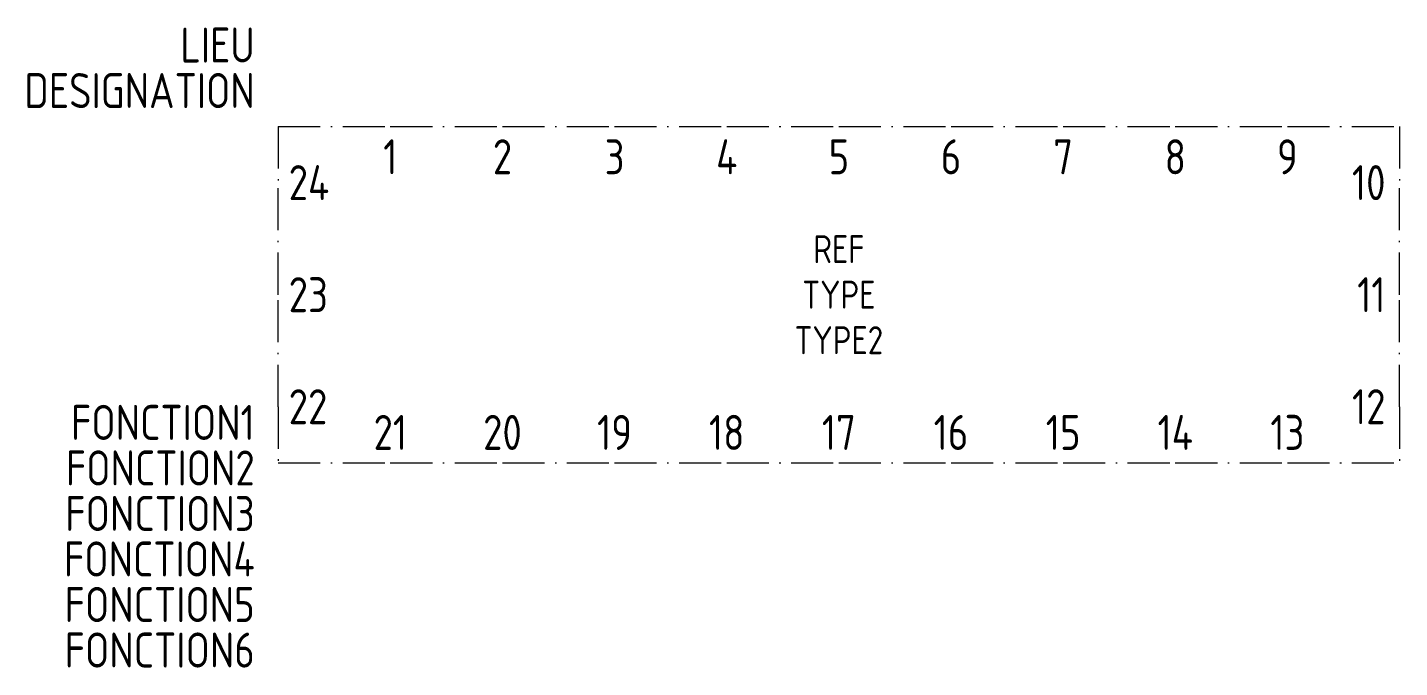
# Model space of a CAD drawing. Extents: x -1610.5 to -1512.6, y -918.2 to -872.5.
import ezdxf
from ezdxf.enums import TextEntityAlignment as Align

# ---------------------------------------------------------------- set-up
doc = ezdxf.new("R2010")
doc.units = 0
doc.linetypes.add('ACAD_ISO10W100', pattern=[18, 12, -3, 0, -3])
for name, color, linetype in [('SYMB_BOITE', 6, 'ACAD_ISO10W100'), ('SYMB_REF_CONTACT', 2, 'CONTINUOUS'), ('SYMB_TXT_CONTACT', 2, 'CONTINUOUS'), ('SYMB_TXT_NOM', 3, 'CONTINUOUS')]:
    doc.layers.add(name, color=color, linetype=linetype)
doc.styles.add('NET2_5', font='isocp.shx', dxfattribs={"width": 0.9, "height": 2.5})
doc.styles.add('NET_2', font='isocp.shx', dxfattribs={"width": 0.9, "height": 2})

msp = doc.modelspace()

# ---------------------------------------------------------------- linework, layer by layer
at = {"layer": 'SYMB_BOITE', "ltscale": 0.25}
for p, q in [((-1592.634, -879.593), (-1584.634, -879.593)), ((-1592.634, -879.593), (-1592.634, -883.593)), ((-1584.634, -879.593), (-1576.634, -879.593)), ((-1576.634, -879.593), (-1568.634, -879.593)), ((-1568.634, -879.593), (-1560.634, -879.593)), ((-1560.634, -879.593), (-1552.634, -879.593)), ((-1552.634, -879.593), (-1544.634, -879.593)), ((-1544.634, -879.593), (-1536.634, -879.593)), ((-1536.634, -879.593), (-1528.634, -879.593)), ((-1528.634, -879.593), (-1520.634, -879.593)), ((-1520.634, -879.593), (-1512.634, -879.593)), ((-1512.634, -879.593), (-1512.634, -883.593)), ((-1592.634, -891.593), (-1592.634, -883.593)), ((-1512.634, -891.593), (-1512.634, -883.593)), ((-1592.634, -899.593), (-1592.634, -891.593)), ((-1512.634, -899.593), (-1512.634, -891.593)), ((-1592.634, -899.593), (-1592.634, -903.593)), ((-1512.634, -899.593), (-1512.634, -903.593)), ((-1592.634, -903.593), (-1584.634, -903.593)), ((-1584.634, -903.593), (-1576.634, -903.593)), ((-1576.634, -903.593), (-1568.634, -903.593)), ((-1568.634, -903.593), (-1560.634, -903.593)), ((-1560.634, -903.593), (-1552.634, -903.593)), ((-1552.634, -903.593), (-1544.634, -903.593)), ((-1544.634, -903.593), (-1536.634, -903.593)), ((-1536.634, -903.593), (-1528.634, -903.593)), ((-1528.634, -903.593), (-1520.634, -903.593)), ((-1520.634, -903.593), (-1512.634, -903.593))]:
    msp.add_line(p, q, dxfattribs=at)

# ---------------------------------------------------------------- texts
at = {"layer": 'SYMB_REF_CONTACT', "style": 'NET_2', "width": 0.9, "flags": 8}
msp.add_attdef('REF', text='', height=2, dxfattribs=at).set_placement((-1552.634, -888.343), align=Align.MIDDLE_CENTER)
at = {"layer": 'SYMB_TXT_CONTACT', "style": 'NET2_5', "width": 0.9, "flags": 8}
for tag, p in [('1', (-1584.634, -883)), ('2', (-1576.634, -883)), ('3', (-1568.634, -883)), ('4', (-1560.634, -883)), ('5', (-1552.634, -883)), ('6', (-1544.634, -883)), ('7', (-1536.634, -883)), ('8', (-1528.634, -883)), ('9', (-1520.634, -883)), ('21', (-1584.634, -902.678)), ('20', (-1576.634, -902.678)), ('19', (-1568.634, -902.678)), ('18', (-1560.634, -902.678)), ('17', (-1552.634, -902.678)), ('16', (-1544.634, -902.678)), ('15', (-1536.634, -902.678)), ('14', (-1528.634, -902.678)), ('13', (-1520.634, -902.678))]:
    msp.add_attdef(tag, text='', height=2.5, dxfattribs=at).set_placement(p, align=Align.CENTER)
for tag, p in [('24', (-1591.887, -883.593)), ('23', (-1591.887, -891.593)), ('22', (-1591.887, -899.593))]:
    msp.add_attdef(tag, text='', height=2.5, dxfattribs=at).set_placement(p, align=Align.MIDDLE_LEFT)
for tag, p in [('10', (-1513.634, -883.593)), ('11', (-1513.634, -891.593)), ('12', (-1513.634, -899.593))]:
    msp.add_attdef(tag, text='', height=2.5, dxfattribs=at).set_placement(p, align=Align.MIDDLE_RIGHT)
at = {"layer": 'SYMB_TXT_NOM', "style": 'NET2_5', "width": 0.9, "flags": 8}
for tag, text, p in [('LIEU', '', (-1594.306, -875.022)), ('DESIGNATION', 'A?', (-1594.306, -878.272)), ('FONCTION1', '', (-1594.306, -901.964)), ('FONCTION2', '', (-1594.306, -905.214)), ('FONCTION3', '', (-1594.306, -908.464)), ('FONCTION4', '', (-1594.306, -911.714)), ('FONCTION5', '', (-1594.306, -914.964)), ('FONCTION6', '', (-1594.306, -918.214))]:
    msp.add_attdef(tag, text=text, height=2.5, dxfattribs=at).set_placement(p, align=Align.RIGHT)
at = {"layer": 'SYMB_TXT_NOM', "style": 'NET_2', "width": 0.9, "flags": 8}
for tag, p in [('TYPE', (-1552.634, -891.593)), ('TYPE2', (-1552.634, -894.843))]:
    msp.add_attdef(tag, text='', height=2, dxfattribs=at).set_placement(p, align=Align.MIDDLE_CENTER)

doc.saveas('drawing.dxf')
